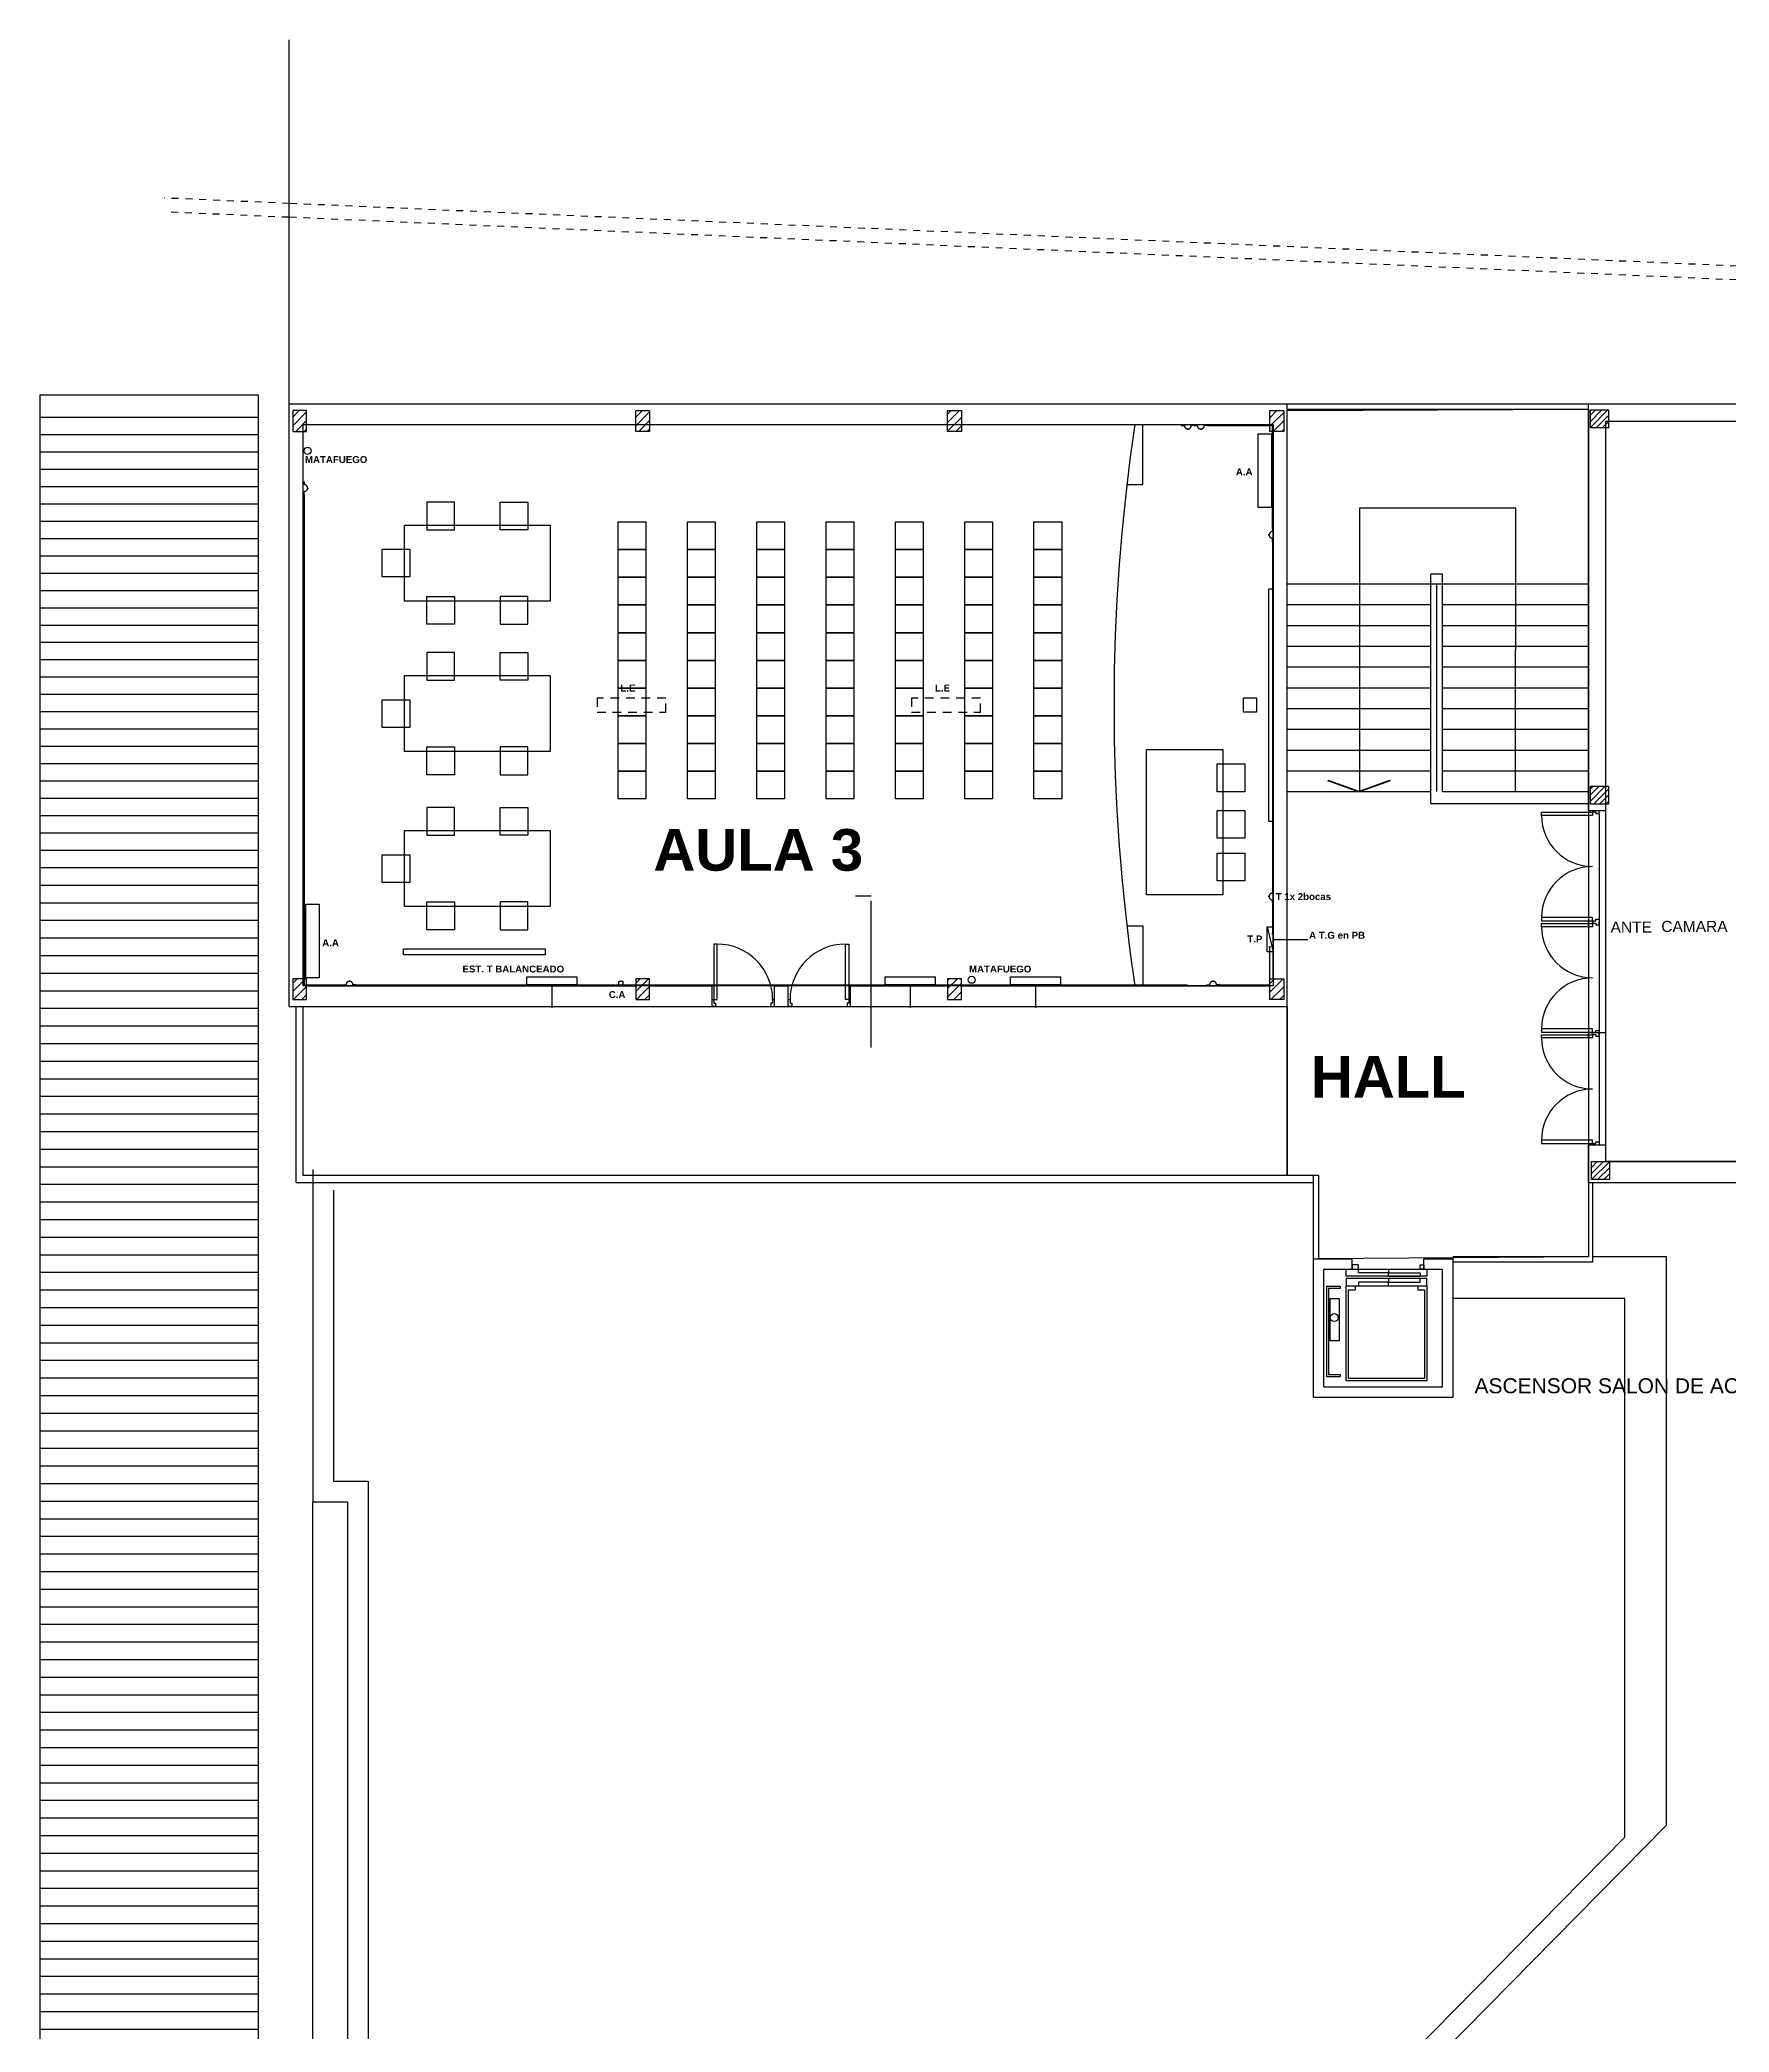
# Model space of a CAD drawing. Header units: millimetres. Extents: x -735 to -481, y 85 to 450.
# Drawn here: x -596.44 to -572.07, y 371.45 to 400.2 of the extents above; entities that cross this region are included whole.
import ezdxf

# ---------------------------------------------------------------- set-up
doc = ezdxf.new("R2010")
doc.units = ezdxf.units.MM
doc.linetypes.add('ACAD_ISO02W100', pattern=[15, 12, -3])
doc.linetypes.add('DASHED', pattern=[0.75, 0.5, -0.25])
for name, color, linetype in [('A-CARPINTERIAS PUERTAS', 2, 'CONTINUOUS'), ('A-ESCALERAS', 6, 'CONTINUOUS'), ('A-MUROS', 5, 'CONTINUOUS'), ('A-PROYECCION', 3, 'DASHED'), ('A-TECHOS', 6, 'CONTINUOUS'), ('aire acondicionado', 2, 'CONTINUOUS'), ('bandeja pasacables', 1, 'CONTINUOUS'), ('dib - cotas', 1, 'CONTINUOUS'), ('dib - muro vista1', 1, 'CONTINUOUS'), ('dib - muro vista2', 2, 'CONTINUOUS'), ('dib - texto', 2, 'CONTINUOUS'), ('dib-verde', 64, 'CONTINUOUS'), ('ESTRUCTURA', 6, 'CONTINUOUS'), ('ESTUFAS', 50, 'CONTINUOUS'), ('LUZ EMERGENCIA', 2, 'CONTINUOUS'), ('matafuegos', 1, 'CONTINUOUS'), ('mobiliario aulas', 254, 'CONTINUOUS'), ('PISOS', 1, 'CONTINUOUS'), ('SOLADOS', 1, 'CONTINUOUS'), ('sonido', 1, 'CONTINUOUS'), ('T-LOCALES', 7, 'CONTINUOUS'), ('TABLERO PRINCIPAL', 1, 'CONTINUOUS'), ('tomas', 10, 'CONTINUOUS')]:
    doc.layers.add(name, color=color, linetype=linetype)
doc.layers.add('SUPERFICIES', color=6, linetype='CONTINUOUS', plot=False)
doc.styles.add('ARIAL', font='swisseb.ttf', dxfattribs={"width": 1.32})
doc.styles.add('STYLE1', font='swisseb.ttf', dxfattribs={"width": 1.32})
doc.styles.add('STYLE3', font='arial.ttf')
pattern_1 = [(45, (-748.855044, 283.72475), (-0.044194174, 0.044194174), [])]

msp = doc.modelspace()

# ---------------------------------------------------------------- hatches: boundary and pattern name
at = {"layer": 'bandeja pasacables', "linetype": 'ACAD_ISO02W100'}
h = msp.add_hatch(color=256, dxfattribs=at)
h.dxf.hatch_style = 1
h.paths.add_polyline_path([(-578.699, 387.108, 1), (-578.689, 387.108, 1)])
at = {"layer": 'dib - muro vista1'}
h = msp.add_hatch(dxfattribs=at)
h.set_pattern_fill('ANSI31', color=256, scale=0.7, style=0)
h.set_pattern_definition([(45, (-748.85504, 256.01719), (-0.061871843, 0.061871843), [])])
h.paths.add_polyline_path([(-592.595, 394.848), (-592.795, 394.848), (-592.795, 394.548), (-592.595, 394.548)])
h.paths.add_polyline_path([(-587.645, 394.848), (-587.845, 394.848), (-587.845, 394.548), (-587.645, 394.548)])
h.paths.add_polyline_path([(-583.145, 394.848), (-583.345, 394.848), (-583.345, 394.548), (-583.145, 394.548)])
h.paths.add_polyline_path([(-578.495, 394.848), (-578.695, 394.848), (-578.695, 394.548), (-578.495, 394.548)])
h.paths.add_polyline_path([(-578.695, 386.348), (-578.495, 386.348), (-578.495, 386.648), (-578.695, 386.648)])
h.paths.add_polyline_path([(-583.345, 386.348), (-583.145, 386.348), (-583.145, 386.648), (-583.345, 386.648)])
h.paths.add_polyline_path([(-587.845, 386.348), (-587.645, 386.348), (-587.645, 386.648), (-587.845, 386.648)])
h.paths.add_polyline_path([(-592.595, 386.648), (-592.795, 386.648), (-592.795, 386.348), (-592.595, 386.348)])
h = msp.add_hatch(dxfattribs=at)
h.set_pattern_fill('ANSI31', color=256, scale=0.5, style=0)
h.set_pattern_definition(pattern_1)
h.paths.add_polyline_path([(-574.07, 394.859), (-573.81, 394.859), (-573.81, 394.599), (-574.07, 394.599)])
h.paths.add_polyline_path([(-569.36, 394.859), (-569.1, 394.859), (-569.1, 394.599), (-569.36, 394.599)])
h.paths.add_polyline_path([(-564.65, 394.859), (-564.39, 394.859), (-564.39, 394.599), (-564.65, 394.599)])
h.paths.add_polyline_path([(-559.89, 394.859), (-559.63, 394.859), (-559.63, 394.599), (-559.89, 394.599)])
h.paths.add_polyline_path([(-558.38, 394.149), (-558.08, 394.149), (-558.08, 393.849), (-558.38, 393.849)])
h = msp.add_hatch(dxfattribs=at)
h.set_pattern_fill('ANSI31', color=256, scale=0.5, style=0)
h.set_pattern_definition(pattern_1)
h.paths.add_polyline_path([(-574.055, 384.01), (-573.795, 384.01), (-573.795, 383.75), (-574.055, 383.75)])
h.paths.add_polyline_path([(-574.07, 389.429), (-573.81, 389.429), (-573.81, 389.169), (-574.07, 389.169)])
at = {"layer": 'TABLERO PRINCIPAL', "linetype": 'ACAD_ISO02W100'}
h = msp.add_hatch(color=256, dxfattribs=at)
h.dxf.hatch_style = 1
h.paths.add_polyline_path([(-578.66, 387.297, 1), (-578.65, 387.297, 1)])

# ---------------------------------------------------------------- linework, layer by layer
at = {"layer": 'A-CARPINTERIAS PUERTAS'}
for p, q in [((-574.095, 387.41), (-574.095, 387.462)), ((-573.845, 385.868), (-574.095, 385.868)), ((-574.095, 385.805), (-574.095, 385.856))]:
    msp.add_line(p, q, dxfattribs=at)
for points in [[(-574.037, 389.052), (-574.037, 389.006), (-574.774, 389.006), (-574.774, 389.052)], [(-574.037, 387.484), (-574.037, 387.531), (-574.774, 387.531), (-574.774, 387.484)], [(-574.037, 387.446), (-574.037, 387.4), (-574.774, 387.4), (-574.774, 387.446)], [(-586.72, 386.348), (-586.67, 386.348), (-586.67, 387.148), (-586.72, 387.148)], [(-584.769, 386.348), (-584.819, 386.348), (-584.819, 387.148), (-584.769, 387.148)], [(-574.037, 385.879), (-574.037, 385.925), (-574.774, 385.925), (-574.774, 385.879)], [(-574.037, 385.841), (-574.037, 385.795), (-574.774, 385.795), (-574.774, 385.841)], [(-574.037, 384.273), (-574.037, 384.319), (-574.774, 384.319), (-574.774, 384.273)]]:
    msp.add_lwpolyline(points, close=True, dxfattribs=at)
for points in [[(-574.037, 389.079), (-574.037, 389.056), (-573.991, 389.056), (-573.991, 389.033), (-573.945, 389.033), (-573.945, 389.056), (-573.945, 389.056), (-573.945, 389.079)], [(-574.037, 387.462), (-574.037, 387.484), (-573.991, 387.484), (-573.991, 387.507), (-573.945, 387.507), (-573.945, 387.484), (-573.945, 387.484), (-573.945, 387.462)], [(-574.037, 387.473), (-574.037, 387.45), (-573.991, 387.45), (-573.991, 387.427), (-573.945, 387.427), (-573.945, 387.45), (-573.945, 387.45), (-573.945, 387.473)], [(-586.745, 386.348), (-586.72, 386.348), (-586.72, 386.298), (-586.695, 386.298), (-586.695, 386.248), (-586.72, 386.248), (-586.72, 386.248), (-586.745, 386.248)], [(-585.845, 386.348), (-585.87, 386.348), (-585.87, 386.298), (-585.895, 386.298), (-585.895, 386.248), (-585.87, 386.248), (-585.87, 386.248), (-585.845, 386.248)], [(-585.644, 386.348), (-585.619, 386.348), (-585.619, 386.298), (-585.594, 386.298), (-585.594, 386.248), (-585.619, 386.248), (-585.619, 386.248), (-585.644, 386.248)], [(-584.745, 386.348), (-584.769, 386.348), (-584.769, 386.298), (-584.794, 386.298), (-584.794, 386.248), (-584.769, 386.248), (-584.769, 386.248), (-584.745, 386.248)], [(-574.037, 385.856), (-574.037, 385.879), (-573.991, 385.879), (-573.991, 385.902), (-573.945, 385.902), (-573.945, 385.879), (-573.945, 385.879), (-573.945, 385.856)], [(-574.037, 385.868), (-574.037, 385.845), (-573.991, 385.845), (-573.991, 385.822), (-573.945, 385.822), (-573.945, 385.845), (-573.945, 385.845), (-573.945, 385.868)], [(-574.037, 384.251), (-574.037, 384.273), (-573.991, 384.273), (-573.991, 384.296), (-573.945, 384.296), (-573.945, 384.273), (-573.945, 384.273), (-573.945, 384.251)]]:
    msp.add_lwpolyline(points, dxfattribs=at)
for centre, radius, start, end in [((-574.037, 389.006), 0.738, 180, 270), ((-574.037, 387.531), 0.738, 90, 180), ((-574.037, 387.4), 0.738, 180, 270), ((-586.67, 386.348), 0.8, 0, 90), ((-584.819, 386.348), 0.8, 90, 180), ((-574.037, 385.925), 0.738, 90, 180), ((-574.037, 385.795), 0.738, 180, 270), ((-574.037, 384.319), 0.738, 90, 180)]:
    msp.add_arc(centre, radius, start, end, dxfattribs=at)
at = {"layer": 'A-ESCALERAS'}
for p, q in [((-577.395, 389.349), (-577.395, 393.443)), ((-577.395, 393.443), (-575.145, 393.443)), ((-575.149, 389.349), (-575.145, 393.443)), ((-578.445, 392.349), (-576.345, 392.349)), ((-576.195, 392.349), (-574.095, 392.349)), ((-578.445, 392.049), (-576.374, 392.049)), ((-576.195, 392.049), (-574.095, 392.049)), ((-578.445, 391.749), (-576.374, 391.749)), ((-576.195, 391.749), (-574.095, 391.749)), ((-578.445, 391.449), (-576.374, 391.449)), ((-576.195, 391.449), (-574.095, 391.449)), ((-578.445, 391.149), (-576.374, 391.149)), ((-576.195, 391.149), (-574.095, 391.149)), ((-578.445, 390.849), (-576.374, 390.849)), ((-576.195, 390.849), (-574.095, 390.849)), ((-578.445, 390.549), (-576.374, 390.549)), ((-576.195, 390.549), (-574.095, 390.549)), ((-578.445, 390.249), (-576.374, 390.249)), ((-576.195, 390.249), (-574.095, 390.249)), ((-578.445, 389.949), (-576.374, 389.949)), ((-576.195, 389.949), (-574.095, 389.949)), ((-578.445, 389.649), (-576.374, 389.649)), ((-576.202, 389.649), (-574.095, 389.649)), ((-578.445, 389.349), (-576.374, 389.349))]:
    msp.add_line(p, q, dxfattribs=at)
msp.add_lwpolyline([(-577.861, 389.512, 0.025, 0.025, 0), (-577.409, 389.349, 0.025, 0.025, 0), (-576.957, 389.512, 0, 0, 0)], format="xyseb", dxfattribs=at)
at = {"layer": 'A-MUROS'}
for p, q in [((-592.845, 386.248), (-592.845, 394.948)), ((-592.845, 394.948), (-578.445, 394.948)), ((-578.445, 386.548), (-578.445, 394.948)), ((-574.095, 394.948), (-559.63, 394.948)), ((-574.095, 392.898), (-574.095, 394.948)), ((-592.645, 386.648), (-592.645, 394.548)), ((-592.595, 394.648), (-587.845, 394.648)), ((-587.645, 394.648), (-583.345, 394.648)), ((-583.145, 394.648), (-578.695, 394.648)), ((-578.645, 386.648), (-578.645, 394.548)), ((-573.845, 393.048), (-573.845, 394.599)), ((-573.81, 394.698), (-569.36, 394.698)), ((-574.095, 389.079), (-574.095, 392.898)), ((-573.845, 389.429), (-573.845, 393.048)), ((-574.095, 389.079), (-573.845, 389.079)), ((-573.845, 389.079), (-573.845, 389.169)), ((-592.595, 386.548), (-587.845, 386.548)), ((-587.645, 386.548), (-586.745, 386.548)), ((-586.745, 386.248), (-586.745, 386.548)), ((-585.845, 386.248), (-585.845, 386.548)), ((-585.845, 386.548), (-585.645, 386.548)), ((-585.645, 386.248), (-585.645, 386.548)), ((-584.745, 386.248), (-584.745, 386.548)), ((-584.745, 386.548), (-583.345, 386.548)), ((-583.145, 386.548), (-578.695, 386.548)), ((-578.446, 386.248), (-578.446, 386.548)), ((-578.445, 386.548), (-578.446, 386.548)), ((-592.845, 386.248), (-586.745, 386.248)), ((-585.845, 386.248), (-585.645, 386.248)), ((-584.745, 386.248), (-578.446, 386.248)), ((-574.095, 383.71), (-574.095, 384.251)), ((-574.095, 384.199), (-574.095, 384.251)), ((-574.095, 384.251), (-573.845, 384.251)), ((-573.845, 384.01), (-573.845, 384.251)), ((-573.795, 384.01), (-560.305, 384.01)), ((-574.095, 383.71), (-560.305, 383.71)), ((-578.064, 382.608), (-577.507, 382.608)), ((-578.064, 380.608), (-578.064, 382.608)), ((-577.914, 380.758), (-577.914, 382.458)), ((-577.507, 382.458), (-577.507, 382.608)), ((-576.472, 382.458), (-576.472, 382.608)), ((-576.202, 380.758), (-576.202, 382.458)), ((-576.052, 380.608), (-576.052, 382.633)), ((-577.914, 380.758), (-576.202, 380.758)), ((-578.064, 380.608), (-576.052, 380.608))]:
    msp.add_line(p, q, dxfattribs=at)
for points in [[(-577.914, 382.458), (-577.507, 382.458)], [(-576.472, 382.608), (-576.052, 382.608)], [(-576.472, 382.458), (-576.202, 382.458)]]:
    msp.add_lwpolyline(points, dxfattribs=at)
at = {"layer": 'A-PROYECCION', "ltscale": 0.025}
for p, q in [((-592.845, 397.838), (-594.645, 397.916)), ((-592.852, 397.638), (-594.645, 397.716)), ((-546.977, 395.853), (-592.845, 397.838)), ((-546.985, 395.653), (-592.845, 397.638))]:
    msp.add_line(p, q, dxfattribs=at)
at = {"layer": 'A-TECHOS', "linetype": 'Continuous', "ltscale": 0.05}
msp.add_line((-593.295, 388.438), (-593.295, 344.548), dxfattribs=at)
at = {"layer": 'aire acondicionado'}
for points in [[(-578.866, 394.514), (-578.673, 394.514), (-578.673, 393.448), (-578.866, 393.448)], [(-592.607, 387.726), (-592.414, 387.726), (-592.414, 386.661), (-592.607, 386.661)]]:
    msp.add_lwpolyline(points, close=True, dxfattribs=at)
at = {"layer": 'bandeja pasacables', "linetype": 'ACAD_ISO02W100'}
msp.add_line((-584.45, 385.657), (-584.45, 387.774), dxfattribs=at)
msp.add_circle((-578.694, 387.108), 0.00508, dxfattribs=at)
at = {"layer": 'dib - cotas'}
for p, q in [((-596.445, 395.077), (-596.445, 341.929)), ((-593.295, 395.077), (-593.295, 341.418)), ((-578.445, 394.948), (-574.095, 394.948)), ((-578.445, 394.948), (-574.095, 394.948)), ((-578.445, 394.869), (-574.095, 394.869)), ((-576.374, 389.178), (-576.374, 392.488)), ((-576.202, 392.488), (-576.374, 392.488)), ((-576.345, 392.349), (-576.195, 392.349)), ((-576.285, 389.349), (-576.285, 392.349)), ((-576.202, 389.349), (-576.202, 392.488)), ((-576.202, 389.349), (-574.095, 389.349)), ((-576.374, 389.178), (-574.095, 389.178)), ((-596.445, 388.438), (-596.445, 344.548))]:
    msp.add_line(p, q, dxfattribs=at)
for points in [[(-577.416, 382.458), (-576.983, 382.458), (-576.983, 382.406), (-577.416, 382.406)], [(-577.416, 382.219), (-576.983, 382.219), (-576.983, 382.271), (-577.416, 382.271)], [(-576.983, 382.406), (-576.526, 382.406), (-576.526, 382.353), (-576.983, 382.353)], [(-576.983, 382.271), (-576.526, 382.271), (-576.526, 382.324), (-576.983, 382.324)]]:
    msp.add_lwpolyline(points, close=True, dxfattribs=at)
for points in [[(-577.678, 382.206), (-577.878, 382.206), (-577.878, 380.906), (-577.678, 380.906)], [(-577.678, 382.176), (-577.848, 382.176), (-577.848, 380.936), (-577.678, 380.936)], [(-577.678, 382.206), (-577.678, 382.176)], [(-576.562, 382.219), (-576.432, 382.219), (-576.432, 380.848), (-577.592, 380.848), (-577.592, 382.219), (-577.462, 382.219)], [(-577.562, 382.159), (-577.462, 382.159)], [(-576.462, 382.159), (-576.462, 380.878), (-577.562, 380.878), (-577.562, 382.159)], [(-577.462, 382.219), (-577.462, 382.159)], [(-576.562, 382.219), (-576.562, 382.159)], [(-576.562, 382.159), (-576.462, 382.159)], [(-577.678, 380.936), (-577.678, 380.906)]]:
    msp.add_lwpolyline(points, dxfattribs=at)
at = {"layer": 'dib - muro vista1'}
for p, q in [((-596.445, 394.754), (-593.295, 394.754)), ((-596.445, 394.504), (-593.295, 394.504)), ((-596.445, 394.254), (-593.295, 394.254)), ((-596.445, 394.004), (-593.295, 394.004)), ((-596.445, 393.754), (-593.295, 393.754)), ((-596.445, 393.504), (-593.295, 393.504)), ((-596.445, 393.254), (-593.295, 393.254)), ((-596.445, 393.004), (-593.295, 393.004)), ((-596.445, 392.754), (-593.295, 392.754)), ((-596.445, 392.504), (-593.295, 392.504)), ((-596.445, 392.254), (-593.295, 392.254)), ((-596.445, 392.004), (-593.295, 392.004)), ((-596.445, 391.754), (-593.295, 391.754)), ((-596.445, 391.504), (-593.295, 391.504)), ((-596.445, 391.254), (-593.295, 391.254)), ((-596.445, 391.004), (-593.295, 391.004)), ((-596.445, 390.754), (-593.295, 390.754)), ((-596.445, 390.504), (-593.295, 390.504)), ((-596.445, 390.254), (-593.295, 390.254)), ((-596.445, 390.004), (-593.295, 390.004)), ((-596.445, 389.754), (-593.295, 389.754)), ((-596.445, 389.504), (-593.295, 389.504)), ((-596.445, 389.254), (-593.295, 389.254)), ((-596.445, 389.004), (-593.295, 389.004)), ((-596.445, 388.754), (-593.295, 388.754)), ((-596.445, 388.504), (-593.295, 388.504)), ((-596.445, 388.254), (-593.295, 388.254)), ((-596.445, 388), (-593.295, 388)), ((-596.445, 387.746), (-593.295, 387.746)), ((-596.445, 387.492), (-593.295, 387.492)), ((-596.445, 387.238), (-593.295, 387.238)), ((-596.445, 386.984), (-593.295, 386.984)), ((-596.445, 386.73), (-593.295, 386.73)), ((-596.445, 386.476), (-593.295, 386.476)), ((-596.445, 386.222), (-593.295, 386.222)), ((-596.445, 385.968), (-593.295, 385.968)), ((-596.445, 385.714), (-593.295, 385.714)), ((-596.445, 385.46), (-593.295, 385.46)), ((-596.445, 385.206), (-593.295, 385.206)), ((-596.445, 384.952), (-593.295, 384.952)), ((-596.445, 384.698), (-593.295, 384.698)), ((-596.445, 384.444), (-593.295, 384.444)), ((-596.445, 384.19), (-593.295, 384.19)), ((-596.445, 383.936), (-593.295, 383.936)), ((-592.505, 383.898), (-592.505, 379.098)), ((-592.505, 383.898), (-592.505, 379.098)), ((-592.505, 383.898), (-592.505, 379.098)), ((-596.445, 383.682), (-593.295, 383.682)), ((-592.205, 383.598), (-592.205, 379.398)), ((-592.205, 383.598), (-592.205, 379.398)), ((-592.205, 383.598), (-592.205, 379.398)), ((-596.445, 383.428), (-593.295, 383.428)), ((-596.445, 383.174), (-593.295, 383.174)), ((-596.445, 382.92), (-593.295, 382.92)), ((-596.445, 382.666), (-593.295, 382.666)), ((-572.971, 382.633), (-574.04, 382.633)), ((-572.971, 374.433), (-572.971, 382.633)), ((-572.971, 374.433), (-572.971, 382.633)), ((-572.971, 374.433), (-572.971, 382.633)), ((-596.445, 382.412), (-593.295, 382.412)), ((-596.445, 382.158), (-593.295, 382.158)), ((-596.445, 381.904), (-593.295, 381.904)), ((-573.571, 374.258), (-573.571, 382.033)), ((-573.571, 374.258), (-573.571, 382.033)), ((-596.445, 381.65), (-593.295, 381.65)), ((-596.445, 381.396), (-593.295, 381.396)), ((-596.445, 381.142), (-593.295, 381.142)), ((-596.445, 380.888), (-593.295, 380.888)), ((-596.445, 380.634), (-593.295, 380.634)), ((-596.445, 380.38), (-593.295, 380.38)), ((-596.445, 380.126), (-593.295, 380.126)), ((-596.445, 379.872), (-593.295, 379.872)), ((-596.445, 379.618), (-593.295, 379.618)), ((-596.445, 379.364), (-593.295, 379.364)), ((-592.205, 379.398), (-591.705, 379.398)), ((-592.205, 379.398), (-591.705, 379.398)), ((-591.705, 379.398), (-591.705, 362.198)), ((-591.705, 379.398), (-591.705, 362.198)), ((-596.445, 379.11), (-593.295, 379.11)), ((-592.505, 379.098), (-592.005, 379.098)), ((-592.505, 362.498), (-592.505, 379.098)), ((-592.505, 379.098), (-592.005, 379.098)), ((-592.005, 379.098), (-592.005, 362.498)), ((-592.005, 379.098), (-592.005, 362.498)), ((-596.445, 378.856), (-593.295, 378.856)), ((-596.445, 378.602), (-593.295, 378.602)), ((-596.445, 378.348), (-593.295, 378.348)), ((-596.445, 378.094), (-593.295, 378.094)), ((-596.445, 377.84), (-593.295, 377.84)), ((-596.445, 377.586), (-593.295, 377.586)), ((-596.445, 377.332), (-593.295, 377.332)), ((-596.445, 377.078), (-593.295, 377.078)), ((-596.445, 376.824), (-593.295, 376.824)), ((-596.445, 376.57), (-593.295, 376.57)), ((-596.445, 376.316), (-593.295, 376.316)), ((-596.445, 376.062), (-593.295, 376.062)), ((-596.445, 375.808), (-593.295, 375.808)), ((-596.445, 375.554), (-593.295, 375.554)), ((-596.445, 375.3), (-593.295, 375.3)), ((-596.445, 375.046), (-593.295, 375.046)), ((-596.445, 374.792), (-593.295, 374.792)), ((-596.445, 374.538), (-593.295, 374.538)), ((-587.359, 359.848), (-572.971, 374.433)), ((-587.359, 359.848), (-572.971, 374.433)), ((-596.445, 374.284), (-593.295, 374.284)), ((-587.49, 360.148), (-573.571, 374.258)), ((-587.49, 360.148), (-573.571, 374.258)), ((-596.445, 374.03), (-593.295, 374.03)), ((-596.445, 373.776), (-593.295, 373.776)), ((-596.445, 373.522), (-593.295, 373.522)), ((-596.445, 373.268), (-593.295, 373.268)), ((-596.445, 373.014), (-593.295, 373.014)), ((-596.445, 372.76), (-593.295, 372.76)), ((-596.445, 372.506), (-593.295, 372.506)), ((-596.445, 372.252), (-593.295, 372.252)), ((-596.445, 371.998), (-593.295, 371.998)), ((-596.445, 371.744), (-593.295, 371.744)), ((-596.445, 371.49), (-593.295, 371.49))]:
    msp.add_line(p, q, dxfattribs=at)
for points in [[(-596.445, 395.077), (-593.295, 395.077)], [(-573.571, 382.033), (-576.052, 382.033)]]:
    msp.add_lwpolyline(points, dxfattribs=at)
at = {"layer": 'dib - muro vista2'}
for p, q in [((-592.745, 383.71), (-592.745, 386.249)), ((-592.645, 383.81), (-592.645, 386.249)), ((-592.745, 383.71), (-578.064, 383.71)), ((-578.064, 383.81), (-592.645, 383.81)), ((-574.095, 382.633), (-575.023, 382.633))]:
    msp.add_line(p, q, dxfattribs=at)
for points in [[(-578.064, 382.608), (-578.064, 383.81)], [(-577.988, 382.608), (-577.988, 383.81)], [(-574.095, 383.71), (-574.095, 382.633), (-576.052, 382.633)], [(-574.04, 383.71), (-574.04, 382.557), (-576.052, 382.557)]]:
    msp.add_lwpolyline(points, dxfattribs=at)
at = {"layer": 'dib-verde'}
msp.add_line((-592.845, 394.948), (-592.845, 400.199), dxfattribs=at)
at = {"layer": 'ESTRUCTURA'}
for p, q in [((-592.795, 394.848), (-592.795, 394.548)), ((-592.595, 394.848), (-592.795, 394.848)), ((-592.595, 394.848), (-592.795, 394.848)), ((-592.795, 394.848), (-592.795, 394.548)), ((-592.595, 394.548), (-592.595, 394.848)), ((-592.595, 394.548), (-592.595, 394.848)), ((-587.845, 394.848), (-587.645, 394.848)), ((-587.845, 394.548), (-587.845, 394.848)), ((-587.645, 394.848), (-587.645, 394.548)), ((-583.345, 394.848), (-583.145, 394.848)), ((-583.345, 394.548), (-583.345, 394.848)), ((-583.145, 394.848), (-583.145, 394.548)), ((-578.695, 394.548), (-578.695, 394.848)), ((-578.695, 394.848), (-578.495, 394.848)), ((-578.495, 394.848), (-578.495, 394.548)), ((-592.795, 394.548), (-592.595, 394.548)), ((-592.795, 394.548), (-592.595, 394.548)), ((-587.645, 394.548), (-587.845, 394.548)), ((-583.145, 394.548), (-583.345, 394.548)), ((-578.495, 394.548), (-578.695, 394.548)), ((-592.595, 386.648), (-592.795, 386.648)), ((-592.795, 386.648), (-592.795, 386.348)), ((-592.595, 386.348), (-592.595, 386.648)), ((-587.645, 386.648), (-587.845, 386.648)), ((-587.845, 386.648), (-587.845, 386.348)), ((-587.645, 386.348), (-587.645, 386.648)), ((-583.145, 386.648), (-583.345, 386.648)), ((-583.345, 386.648), (-583.345, 386.348)), ((-583.145, 386.348), (-583.145, 386.648)), ((-578.695, 386.348), (-578.695, 386.648)), ((-578.695, 386.648), (-578.495, 386.648)), ((-578.495, 386.648), (-578.495, 386.348)), ((-592.795, 386.348), (-592.595, 386.348)), ((-587.845, 386.348), (-587.645, 386.348)), ((-583.345, 386.348), (-583.145, 386.348)), ((-578.495, 386.348), (-578.695, 386.348))]:
    msp.add_line(p, q, dxfattribs=at)
for points in [[(-574.07, 394.859), (-573.81, 394.859), (-573.81, 394.599), (-574.07, 394.599)], [(-574.07, 389.429), (-573.81, 389.429), (-573.81, 389.169), (-574.07, 389.169)], [(-574.055, 384.01), (-573.795, 384.01), (-573.795, 383.75), (-574.055, 383.75)]]:
    msp.add_lwpolyline(points, close=True, dxfattribs=at)
at = {"layer": 'ESTUFAS', "linetype": 'ACAD_ISO02W100'}
for p, q in [((-589.057, 386.562), (-589.057, 386.229)), ((-583.885, 386.562), (-583.885, 386.229)), ((-582.075, 386.562), (-582.075, 386.229))]:
    msp.add_line(p, q, dxfattribs=at)
for points in [[(-588.696, 386.562), (-589.418, 386.562), (-589.418, 386.676), (-588.696, 386.676)], [(-583.524, 386.562), (-584.246, 386.562), (-584.246, 386.676), (-583.524, 386.676)], [(-581.714, 386.562), (-582.436, 386.562), (-582.436, 386.676), (-581.714, 386.676)]]:
    msp.add_lwpolyline(points, close=True, dxfattribs=at)
at = {"layer": 'LUZ EMERGENCIA', "linetype": 'DASHED', "ltscale": 0.25}
for points in [[(-588.404, 390.699), (-588.404, 390.497), (-587.411, 390.497), (-587.411, 390.699), (-588.404, 390.699)], [(-583.865, 390.699), (-583.865, 390.497), (-582.872, 390.497), (-582.872, 390.699), (-583.865, 390.699)]]:
    msp.add_lwpolyline(points, dxfattribs=at)
at = {"layer": 'matafuegos'}
for centre in [(-592.581, 394.268), (-582.998, 386.634)]:
    msp.add_circle(centre, 0.0511, dxfattribs=at)
at = {"layer": 'mobiliario aulas', "linetype": 'ACAD_ISO02W100'}
for p, q in [((-580.528, 393.782), (-580.528, 394.648)), ((-580.76, 393.782), (-580.528, 393.782)), ((-580.76, 387.414), (-580.528, 387.414)), ((-580.528, 387.414), (-580.528, 386.548))]:
    msp.add_line(p, q, dxfattribs=at)
for points in [[(-590.859, 393.129), (-590.459, 393.129), (-590.459, 393.529), (-590.859, 393.529), (-590.859, 393.129)], [(-589.402, 393.129), (-589.802, 393.129), (-589.802, 393.529), (-589.402, 393.529), (-589.402, 393.129)], [(-591.181, 393.197), (-589.081, 393.197), (-589.081, 392.097), (-591.181, 392.097), (-591.181, 393.197)], [(-587.699, 392.843), (-588.099, 392.843), (-588.099, 393.243), (-587.699, 393.243), (-587.699, 392.843)], [(-586.699, 392.843), (-587.099, 392.843), (-587.099, 393.243), (-586.699, 393.243), (-586.699, 392.843)], [(-585.699, 392.843), (-586.099, 392.843), (-586.099, 393.243), (-585.699, 393.243), (-585.699, 392.843)], [(-584.699, 392.843), (-585.099, 392.843), (-585.099, 393.243), (-584.699, 393.243), (-584.699, 392.843)], [(-583.699, 392.843), (-584.099, 392.843), (-584.099, 393.243), (-583.699, 393.243), (-583.699, 392.843)], [(-582.699, 392.843), (-583.099, 392.843), (-583.099, 393.243), (-582.699, 393.243), (-582.699, 392.843)], [(-581.699, 392.843), (-582.099, 392.843), (-582.099, 393.243), (-581.699, 393.243), (-581.699, 392.843)], [(-591.507, 392.847), (-591.107, 392.847), (-591.107, 392.447), (-591.507, 392.447), (-591.507, 392.847)], [(-587.699, 392.443), (-588.099, 392.443), (-588.099, 392.843), (-587.699, 392.843), (-587.699, 392.443)], [(-586.699, 392.443), (-587.099, 392.443), (-587.099, 392.843), (-586.699, 392.843), (-586.699, 392.443)], [(-585.699, 392.443), (-586.099, 392.443), (-586.099, 392.843), (-585.699, 392.843), (-585.699, 392.443)], [(-584.699, 392.443), (-585.099, 392.443), (-585.099, 392.843), (-584.699, 392.843), (-584.699, 392.443)], [(-583.699, 392.443), (-584.099, 392.443), (-584.099, 392.843), (-583.699, 392.843), (-583.699, 392.443)], [(-582.699, 392.443), (-583.099, 392.443), (-583.099, 392.843), (-582.699, 392.843), (-582.699, 392.443)], [(-581.699, 392.443), (-582.099, 392.443), (-582.099, 392.843), (-581.699, 392.843), (-581.699, 392.443)], [(-587.699, 392.043), (-588.099, 392.043), (-588.099, 392.443), (-587.699, 392.443), (-587.699, 392.043)], [(-586.699, 392.043), (-587.099, 392.043), (-587.099, 392.443), (-586.699, 392.443), (-586.699, 392.043)], [(-585.699, 392.043), (-586.099, 392.043), (-586.099, 392.443), (-585.699, 392.443), (-585.699, 392.043)], [(-584.699, 392.043), (-585.099, 392.043), (-585.099, 392.443), (-584.699, 392.443), (-584.699, 392.043)], [(-583.699, 392.043), (-584.099, 392.043), (-584.099, 392.443), (-583.699, 392.443), (-583.699, 392.043)], [(-582.699, 392.043), (-583.099, 392.043), (-583.099, 392.443), (-582.699, 392.443), (-582.699, 392.043)], [(-581.699, 392.043), (-582.099, 392.043), (-582.099, 392.443), (-581.699, 392.443), (-581.699, 392.043)], [(-590.859, 392.166), (-590.459, 392.166), (-590.459, 391.766), (-590.859, 391.766), (-590.859, 392.166)], [(-589.402, 392.166), (-589.802, 392.166), (-589.802, 391.766), (-589.402, 391.766), (-589.402, 392.166)], [(-587.699, 391.643), (-588.099, 391.643), (-588.099, 392.043), (-587.699, 392.043), (-587.699, 391.643)], [(-586.699, 391.643), (-587.099, 391.643), (-587.099, 392.043), (-586.699, 392.043), (-586.699, 391.643)], [(-585.699, 391.643), (-586.099, 391.643), (-586.099, 392.043), (-585.699, 392.043), (-585.699, 391.643)], [(-584.699, 391.643), (-585.099, 391.643), (-585.099, 392.043), (-584.699, 392.043), (-584.699, 391.643)], [(-583.699, 391.643), (-584.099, 391.643), (-584.099, 392.043), (-583.699, 392.043), (-583.699, 391.643)], [(-582.699, 391.643), (-583.099, 391.643), (-583.099, 392.043), (-582.699, 392.043), (-582.699, 391.643)], [(-581.699, 391.643), (-582.099, 391.643), (-582.099, 392.043), (-581.699, 392.043), (-581.699, 391.643)], [(-587.699, 391.243), (-588.099, 391.243), (-588.099, 391.643), (-587.699, 391.643), (-587.699, 391.243)], [(-586.699, 391.243), (-587.099, 391.243), (-587.099, 391.643), (-586.699, 391.643), (-586.699, 391.243)], [(-585.699, 391.243), (-586.099, 391.243), (-586.099, 391.643), (-585.699, 391.643), (-585.699, 391.243)], [(-584.699, 391.243), (-585.099, 391.243), (-585.099, 391.643), (-584.699, 391.643), (-584.699, 391.243)], [(-583.699, 391.243), (-584.099, 391.243), (-584.099, 391.643), (-583.699, 391.643), (-583.699, 391.243)], [(-582.699, 391.243), (-583.099, 391.243), (-583.099, 391.643), (-582.699, 391.643), (-582.699, 391.243)], [(-581.699, 391.243), (-582.099, 391.243), (-582.099, 391.643), (-581.699, 391.643), (-581.699, 391.243)], [(-590.859, 390.958), (-590.459, 390.958), (-590.459, 391.358), (-590.859, 391.358), (-590.859, 390.958)], [(-589.402, 390.958), (-589.802, 390.958), (-589.802, 391.358), (-589.402, 391.358), (-589.402, 390.958)], [(-587.699, 390.843), (-588.099, 390.843), (-588.099, 391.243), (-587.699, 391.243), (-587.699, 390.843)], [(-586.699, 390.843), (-587.099, 390.843), (-587.099, 391.243), (-586.699, 391.243), (-586.699, 390.843)], [(-585.699, 390.843), (-586.099, 390.843), (-586.099, 391.243), (-585.699, 391.243), (-585.699, 390.843)], [(-584.699, 390.843), (-585.099, 390.843), (-585.099, 391.243), (-584.699, 391.243), (-584.699, 390.843)], [(-583.699, 390.843), (-584.099, 390.843), (-584.099, 391.243), (-583.699, 391.243), (-583.699, 390.843)], [(-582.699, 390.843), (-583.099, 390.843), (-583.099, 391.243), (-582.699, 391.243), (-582.699, 390.843)], [(-581.699, 390.843), (-582.099, 390.843), (-582.099, 391.243), (-581.699, 391.243), (-581.699, 390.843)], [(-591.181, 391.026), (-589.081, 391.026), (-589.081, 389.926), (-591.181, 389.926), (-591.181, 391.026)], [(-587.699, 390.443), (-588.099, 390.443), (-588.099, 390.843), (-587.699, 390.843), (-587.699, 390.443)], [(-586.699, 390.443), (-587.099, 390.443), (-587.099, 390.843), (-586.699, 390.843), (-586.699, 390.443)], [(-585.699, 390.443), (-586.099, 390.443), (-586.099, 390.843), (-585.699, 390.843), (-585.699, 390.443)], [(-584.699, 390.443), (-585.099, 390.443), (-585.099, 390.843), (-584.699, 390.843), (-584.699, 390.443)], [(-583.699, 390.443), (-584.099, 390.443), (-584.099, 390.843), (-583.699, 390.843), (-583.699, 390.443)], [(-582.699, 390.443), (-583.099, 390.443), (-583.099, 390.843), (-582.699, 390.843), (-582.699, 390.443)], [(-581.699, 390.443), (-582.099, 390.443), (-582.099, 390.843), (-581.699, 390.843), (-581.699, 390.443)], [(-591.507, 390.676), (-591.107, 390.676), (-591.107, 390.276), (-591.507, 390.276), (-591.507, 390.676)], [(-587.699, 390.043), (-588.099, 390.043), (-588.099, 390.443), (-587.699, 390.443), (-587.699, 390.043)], [(-586.699, 390.043), (-587.099, 390.043), (-587.099, 390.443), (-586.699, 390.443), (-586.699, 390.043)], [(-585.699, 390.043), (-586.099, 390.043), (-586.099, 390.443), (-585.699, 390.443), (-585.699, 390.043)], [(-584.699, 390.043), (-585.099, 390.043), (-585.099, 390.443), (-584.699, 390.443), (-584.699, 390.043)], [(-583.699, 390.043), (-584.099, 390.043), (-584.099, 390.443), (-583.699, 390.443), (-583.699, 390.043)], [(-582.699, 390.043), (-583.099, 390.043), (-583.099, 390.443), (-582.699, 390.443), (-582.699, 390.043)], [(-581.699, 390.043), (-582.099, 390.043), (-582.099, 390.443), (-581.699, 390.443), (-581.699, 390.043)], [(-590.859, 389.994), (-590.459, 389.994), (-590.459, 389.594), (-590.859, 389.594), (-590.859, 389.994)], [(-589.402, 389.994), (-589.802, 389.994), (-589.802, 389.594), (-589.402, 389.594), (-589.402, 389.994)], [(-587.699, 389.643), (-588.099, 389.643), (-588.099, 390.043), (-587.699, 390.043), (-587.699, 389.643)], [(-586.699, 389.643), (-587.099, 389.643), (-587.099, 390.043), (-586.699, 390.043), (-586.699, 389.643)], [(-585.699, 389.643), (-586.099, 389.643), (-586.099, 390.043), (-585.699, 390.043), (-585.699, 389.643)], [(-584.699, 389.643), (-585.099, 389.643), (-585.099, 390.043), (-584.699, 390.043), (-584.699, 389.643)], [(-583.699, 389.643), (-584.099, 389.643), (-584.099, 390.043), (-583.699, 390.043), (-583.699, 389.643)], [(-582.699, 389.643), (-583.099, 389.643), (-583.099, 390.043), (-582.699, 390.043), (-582.699, 389.643)], [(-581.699, 389.643), (-582.099, 389.643), (-582.099, 390.043), (-581.699, 390.043), (-581.699, 389.643)], [(-579.375, 389.958), (-579.375, 387.858), (-580.475, 387.858), (-580.475, 389.958), (-579.375, 389.958)], [(-587.699, 389.243), (-588.099, 389.243), (-588.099, 389.643), (-587.699, 389.643), (-587.699, 389.243)], [(-586.699, 389.243), (-587.099, 389.243), (-587.099, 389.643), (-586.699, 389.643), (-586.699, 389.243)], [(-585.699, 389.243), (-586.099, 389.243), (-586.099, 389.643), (-585.699, 389.643), (-585.699, 389.243)], [(-584.699, 389.243), (-585.099, 389.243), (-585.099, 389.643), (-584.699, 389.643), (-584.699, 389.243)], [(-583.699, 389.243), (-584.099, 389.243), (-584.099, 389.643), (-583.699, 389.643), (-583.699, 389.243)], [(-582.699, 389.243), (-583.099, 389.243), (-583.099, 389.643), (-582.699, 389.643), (-582.699, 389.243)], [(-581.699, 389.243), (-582.099, 389.243), (-582.099, 389.643), (-581.699, 389.643), (-581.699, 389.243)], [(-579.056, 389.348), (-579.456, 389.348), (-579.456, 389.748), (-579.056, 389.748), (-579.056, 389.348)], [(-590.859, 388.721), (-590.459, 388.721), (-590.459, 389.121), (-590.859, 389.121), (-590.859, 388.721)], [(-589.402, 388.721), (-589.802, 388.721), (-589.802, 389.121), (-589.402, 389.121), (-589.402, 388.721)], [(-579.056, 388.678), (-579.456, 388.678), (-579.456, 389.078), (-579.056, 389.078), (-579.056, 388.678)], [(-591.181, 388.789), (-589.081, 388.789), (-589.081, 387.689), (-591.181, 387.689), (-591.181, 388.789)], [(-591.507, 388.439), (-591.107, 388.439), (-591.107, 388.039), (-591.507, 388.039), (-591.507, 388.439)], [(-579.056, 388.062), (-579.456, 388.062), (-579.456, 388.462), (-579.056, 388.462), (-579.056, 388.062)], [(-590.859, 387.757), (-590.459, 387.757), (-590.459, 387.357), (-590.859, 387.357), (-590.859, 387.757)], [(-589.402, 387.757), (-589.802, 387.757), (-589.802, 387.357), (-589.402, 387.357), (-589.402, 387.757)]]:
    msp.add_lwpolyline(points, dxfattribs=at)
msp.add_lwpolyline([(-591.197, 387.08), (-589.155, 387.08), (-589.155, 386.993), (-591.197, 386.993)], close=True, dxfattribs=at)
msp.add_arc((-553.465, 390.598), 27.479, 171.5246, 188.4754, dxfattribs=at)
at = {"layer": 'PISOS'}
msp.add_lwpolyline([(-576.472, 382.458), (-576.432, 382.458), (-576.432, 382.354), (-577.592, 382.354), (-577.592, 382.458), (-576.472, 382.458)], dxfattribs=at)
for points in [[(-577.507, 382.458), (-577.416, 382.458), (-577.416, 382.518), (-577.507, 382.518)], [(-576.472, 382.458), (-576.526, 382.458), (-576.526, 382.521), (-576.472, 382.521)], [(-576.432, 382.324), (-577.592, 382.324), (-577.592, 382.219), (-576.432, 382.219)], [(-577.824, 382.035), (-577.694, 382.035), (-577.694, 381.423), (-577.824, 381.423)]]:
    msp.add_lwpolyline(points, close=True, dxfattribs=at)
msp.add_circle((-577.766, 381.759), 0.0576, dxfattribs=at)
at = {"layer": 'SOLADOS'}
for p, q in [((-573.945, 389.03), (-573.945, 387.438)), ((-573.945, 387.425), (-573.945, 385.833)), ((-573.945, 385.819), (-573.945, 384.251))]:
    msp.add_line(p, q, dxfattribs=at)
at = {"layer": 'sonido', "linetype": 'ACAD_ISO02W100'}
for points in [[(-578.714, 392.27), (-578.714, 388.925), (-578.645, 388.925), (-578.645, 392.27)], [(-579.075, 390.702), (-578.888, 390.702), (-578.888, 390.494), (-579.075, 390.494)]]:
    msp.add_lwpolyline(points, close=True, dxfattribs=at)
at = {"layer": 'SUPERFICIES'}
for points in [[(-577.988, 382.608), (-577.988, 383.81), (-578.446, 383.81), (-578.446, 394.848), (-574.095, 394.869), (-574.095, 382.633)], [(-592.645, 394.648), (-578.645, 394.648), (-578.645, 386.548), (-592.645, 386.548)], [(-573.845, 394.599), (-573.845, 394.698), (-559.89, 394.698), (-560.19, 394.698), (-560.19, 393.849), (-554.88, 393.849), (-554.88, 393.099), (-549.28, 393.099), (-549.28, 384.01), (-573.845, 384.01)], [(-578.446, 383.81), (-592.645, 383.81), (-592.645, 386.248), (-578.446, 386.248)]]:
    msp.add_lwpolyline(points, close=True, dxfattribs=at)
at = {"layer": 'TABLERO PRINCIPAL', "linetype": 'ACAD_ISO02W100'}
for p, q in [((-584.45, 387.841), (-584.674, 387.841)), ((-578.733, 387.396), (-578.645, 387.039)), ((-578.645, 387.217), (-578.147, 387.217))]:
    msp.add_line(p, q, dxfattribs=at)
for points in [[(-578.733, 387.396), (-578.645, 387.396), (-578.645, 387.039), (-578.733, 387.039)], [(-588.09, 386.615), (-588.033, 386.615), (-588.033, 386.548), (-588.09, 386.548)]]:
    msp.add_lwpolyline(points, close=True, dxfattribs=at)
msp.add_circle((-578.655, 387.297), 0.00508, dxfattribs=at)
at = {"layer": 'tomas', "linetype": 'ACAD_ISO02W100'}
for p, q in [((-579.974, 394.633), (-579.929, 394.633)), ((-579.879, 394.584), (-579.879, 394.571)), ((-579.786, 394.633), (-579.829, 394.633)), ((-579.786, 394.633), (-579.741, 394.633)), ((-579.691, 394.584), (-579.691, 394.571)), ((-579.599, 394.633), (-579.642, 394.633)), ((-579.599, 394.633), (-578.695, 394.633)), ((-578.655, 394.633), (-578.695, 394.633)), ((-578.655, 393.148), (-578.655, 394.633)), ((-592.631, 393.826), (-592.631, 393.78)), ((-592.631, 393.638), (-592.631, 393.681)), ((-592.582, 393.731), (-592.569, 393.731)), ((-592.631, 393.638), (-592.631, 386.561)), ((-578.655, 393.148), (-578.655, 393.103)), ((-578.705, 393.054), (-578.717, 393.054)), ((-578.655, 392.961), (-578.655, 393.004)), ((-578.655, 392.961), (-578.655, 387.93)), ((-578.655, 387.93), (-578.655, 387.885)), ((-578.705, 387.835), (-578.717, 387.835)), ((-578.655, 387.742), (-578.655, 387.786)), ((-578.655, 387.742), (-578.655, 387.297)), ((-578.694, 386.561), (-578.694, 387.107)), ((-592.631, 386.561), (-592.071, 386.561)), ((-592.071, 386.561), (-592.026, 386.561)), ((-591.976, 386.61), (-591.976, 386.623)), ((-591.884, 386.561), (-591.927, 386.561)), ((-591.884, 386.561), (-579.609, 386.561)), ((-579.609, 386.561), (-579.564, 386.561)), ((-579.514, 386.61), (-579.514, 386.623)), ((-579.421, 386.561), (-579.465, 386.561)), ((-579.421, 386.561), (-578.694, 386.561))]:
    msp.add_line(p, q, dxfattribs=at)
for centre, start, end in [((-579.879, 394.633), 180, 0), ((-579.691, 394.633), 180, 0), ((-592.631, 393.731), 270, 90), ((-578.655, 393.054), 90, 270), ((-578.655, 387.835), 90, 270), ((-591.976, 386.561), 0, 180), ((-579.514, 386.561), 0, 180)]:
    msp.add_arc(centre, 0.0497, start, end, dxfattribs=at)

# ---------------------------------------------------------------- texts
at = {"layer": 'dib - texto', "style": 'STYLE3'}
for s, height, p in [('ANTE', 0.16, (-573.778, 387.314)), ('CAMARA', 0.16, (-573.046, 387.324)), ('ASCENSOR SALON DE ACTOS', 0.2166, (-575.742, 380.666))]:
    msp.add_text(s, height=height, dxfattribs=at).set_placement(p)
at = {"layer": 'dib - texto', "char_height": 0.6, "width": 20.056, "attachment_point": 1, "style": 'STYLE1'}
for s, insert in [('{\\fArial|b1|i0|c0|p34;AULA 3}', (-587.591, 388.809)), ('{\\fArial|b1|i0|c0|p34;HALL}', (-578.103, 385.533))]:
    msp.add_mtext(s, dxfattribs=dict(at, insert=insert))
at = {"layer": 'T-LOCALES', "ltscale": 0.5, "char_height": 0.1, "width": 5.62056, "attachment_point": 1, "style": 'ARIAL'}
for s, insert in [('{\\fSwis721 Lt BT|b1|i0|c0|p34;MATAFUEGO}', (-592.619, 394.192)), ('{\\fSwis721 Lt BT|b1|i0|c0|p34;A.A}', (-579.185, 394.014)), ('{\\fSwis721 Lt BT|b1|i0|c0|p34;L.E}', (-588.067, 390.894)), ('{\\fSwis721 Lt BT|b1|i0|c0|p34;L.E}', (-583.528, 390.894)), ('\\pi2.3353;{\\fSwis721 Lt BT|b1|i0|c0|p34;T 1x 2bocas}', (-580.946, 387.884)), ('\\pi2.3324;{\\fSwis721 Lt BT|b1|i0|c0|p34;A T.G en PB}', (-580.461, 387.326)), ('{\\fSwis721 Lt BT|b1|i0|c0|p34;A.A}', (-592.37, 387.217)), ('\\pi2.6858;{\\fSwis721 Lt BT|b1|i0|c0|p34;T.P}', (-581.706, 387.273)), ('{\\fSwis721 Lt BT|b1|i0|c0|p34;EST. T BALANCEADO}', (-590.346, 386.839)), ('{\\fSwis721 Lt BT|b1|i0|c0|p34;MATAFUEGO}', (-583.037, 386.839)), ('\\pi2.6697;{\\fSwis721 Lt BT|b1|i0|c0|p34;C.A}', (-590.905, 386.47))]:
    msp.add_mtext(s, dxfattribs=dict(at, insert=insert))

doc.saveas('drawing.dxf')
